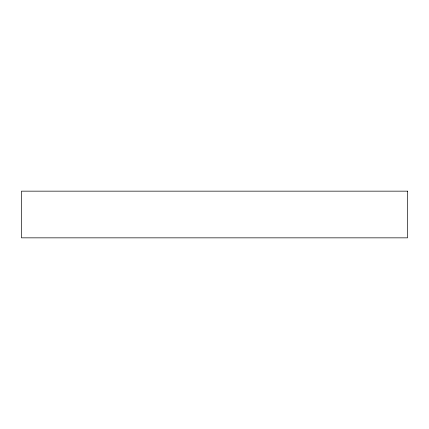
<?xml version="1.0" encoding="UTF-8"?>
<svg xmlns="http://www.w3.org/2000/svg" width="429" height="429" viewBox="0 0 429 429"><rect width="100%" height="100%" fill="white"/><g stroke="black" fill="none" stroke-linecap="round" stroke-linejoin="round"><path stroke-width="0.64" d="M407.55 191.157L21.45 191.157L21.45 237.843L407.55 237.843L407.55 191.157"/></g></svg>
